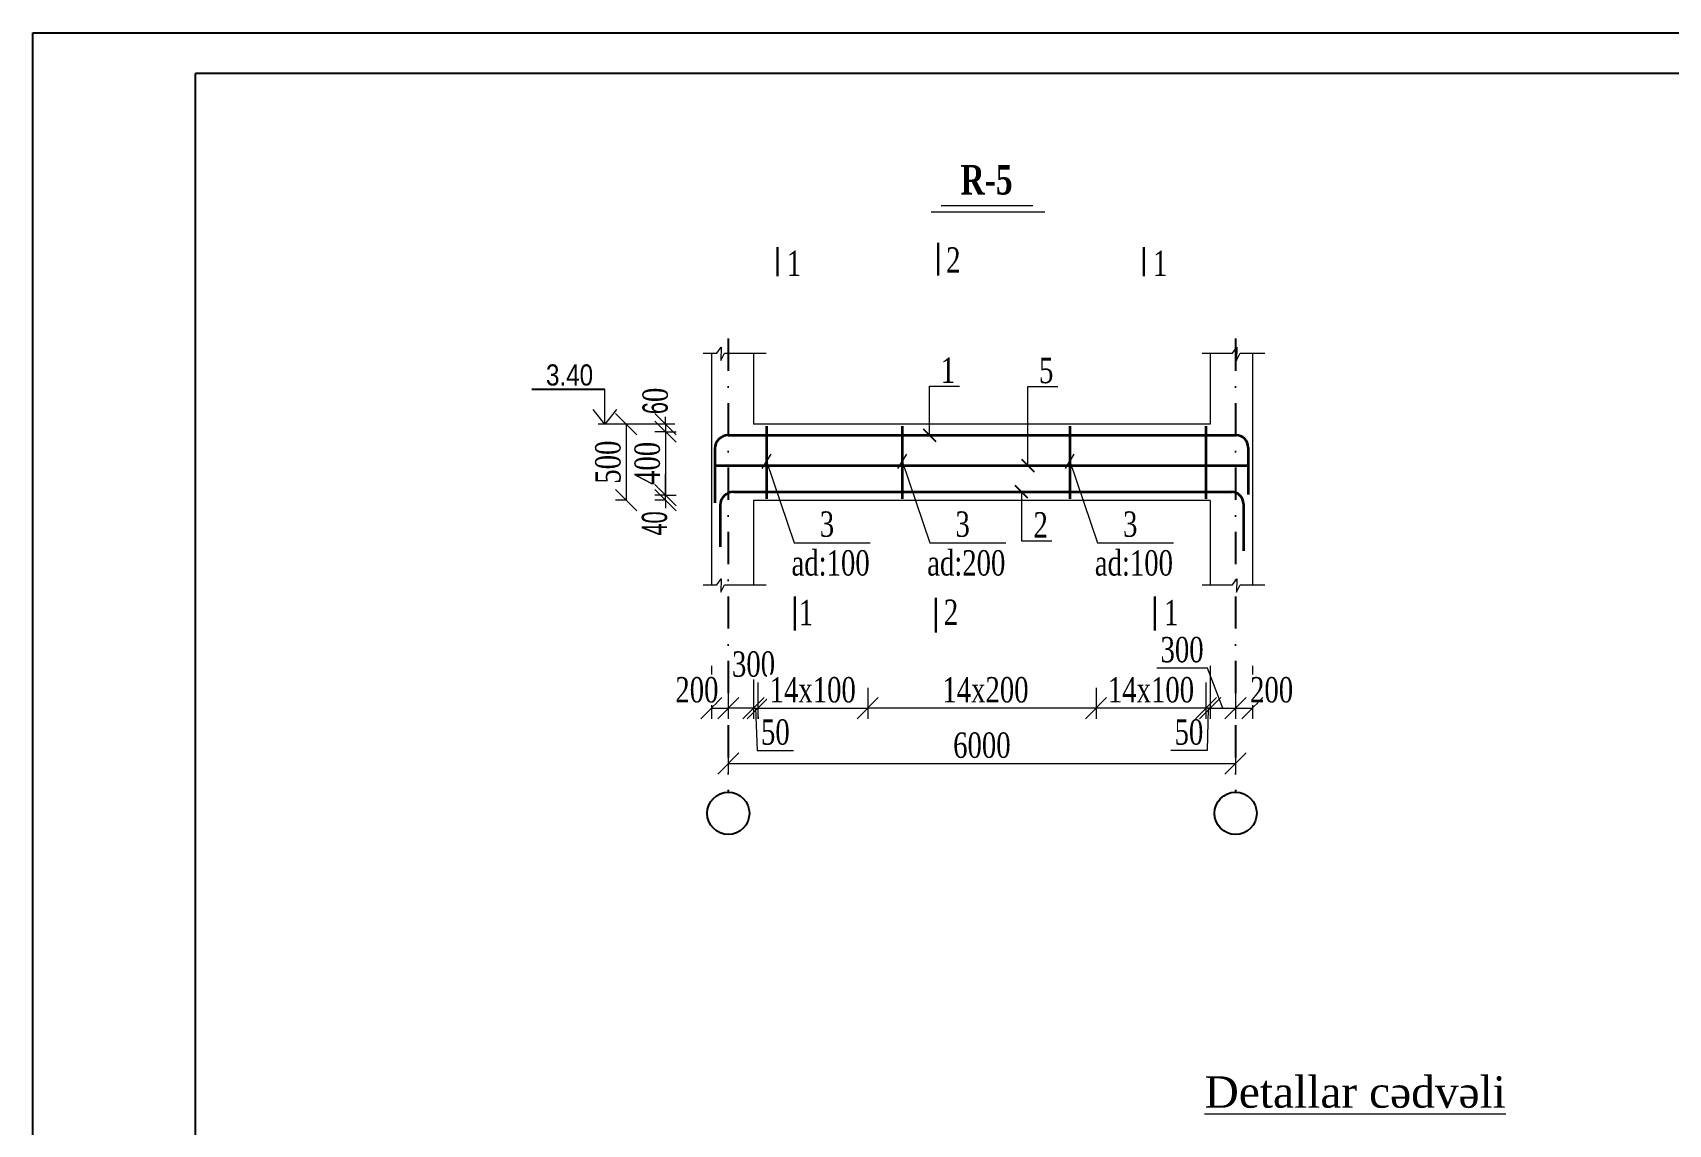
# Model space of a CAD drawing. Header units: millimetres. Extents: x -149347 to 251215, y -2929184 to -2541447.
# Drawn here: x 67574 to 86920, y -2751626 to -2738716 of the extents above; entities that cross this region are included whole.
import ezdxf

# ---------------------------------------------------------------- set-up
doc = ezdxf.new("R2010")
doc.units = ezdxf.units.MM
doc.linetypes.add('DASHDOTX2', pattern=[50.8, 25.4, -12.7, 0, -12.7])
doc.layers.add('APS_MADEIRA', color=35, linetype='Continuous', lineweight=15)
doc.styles.add('400', font='times.ttf', dxfattribs={"width": 0.75, "height": 300})
doc.styles.add('style1', font='A3TI(LA).TTF', dxfattribs={"height": 400})
doc.styles.add('style6', font='ARIALN.TTF', dxfattribs={"height": 300})
doc.styles.add('Times New  Roman', font='times.ttf')
doc.dimstyles.new('DIM_100', dxfattribs={"dimscale": 100, "dimtxt": 250, "dimasz": 2.5, "dimexe": 1.25, "dimexo": 0.625, "dimtad": 1, "dimdec": 0, "dimtxsty": 'style1', "dimblk": 'OBLIQUE', "dimcen": 2.5, "dimdle": 1.25, "dimclrd": 251, "dimclre": 251, "dimaunit": 1, "dimadec": 3, "dimazin": 0, "dimtfac": 1, "dimtdec": 0, "dimtmove": 1, "dimatfit": 3, "dimfxl": 1.25, "dimlwd": 5, "dimlwe": 5, "dimarcsym": 0})
doc.dimstyles.new('tebriz', dxfattribs={"dimtxt": 280, "dimasz": 150, "dimexe": 150, "dimexo": 0.625, "dimgap": 65, "dimtad": 1, "dimdec": 0, "dimdsep": 32, "dimtxsty": 'Times New  Roman', "dimblk": 'OBLIQUE', "dimcen": 0, "dimdle": 150, "dimclrd": 7, "dimclre": 256, "dimclrt": 256, "dimadec": 0, "dimazin": 0, "dimtfac": 1, "dimtdec": 0, "dimtmove": 0, "dimatfit": 3, "dimldrblk": 'OBLIQUE', "dimfxl": 1, "dimtolj": 1, "dimlwd": 15, "dimlwe": 9, "dimarcsym": 0})

# ---------------------------------------------------------------- blocks, each defined once
blk = doc.blocks.new('_Oblique')
at = {"color": 0, "linetype": 'ByBlock', "lineweight": -2}
blk.add_line((-0.5, -0.5), (0.5, 0.5), dxfattribs=at)
blk = doc.blocks.new('*D649')
at = {"color": 251, "lineweight": 5, "ltscale": 50, "transparency": 16777216}
for p, q in [((81801, -2746204), (81801, -2746829)), ((82001, -2746204), (82001, -2746829))]:
    blk.add_line(p, q, dxfattribs=at)
at = {"color": 251, "linetype": 'ByBlock', "lineweight": 5, "ltscale": 50, "transparency": 16777216}
blk.add_line((81800, -2746704), (82003, -2746704), dxfattribs=at)
at = {"layer": 'Defpoints', "color": 0, "lineweight": 15, "ltscale": 50, "transparency": 16777216}
for p in [(81801, -2745793), (82001, -2745793)]:
    blk.add_point(p, dxfattribs=at)
at = {"color": 0, "lineweight": 15, "ltscale": 50, "transparency": 16777216, "insert": (82228, -2746489), "char_height": 300, "attachment_point": 5, "style": '400', "bg_fill": 3, "box_fill_scale": 1.1, "bg_fill_color": 9, "bg_fill_true_color": 13158600, "bg_fill_transparency": 0}
blk.add_mtext('{\\fTimes New Roman|b0|i0|c238|p18;2}00', dxfattribs=at)
at = {"layer": 'Defpoints', "color": 0, "lineweight": 15, "ltscale": 50, "transparency": 16777216}
blk.add_point((82001, -2746704), dxfattribs=at)
at = {"color": 251, "lineweight": 5, "ltscale": 50, "transparency": 16777216, "xscale": 250, "yscale": 250, "zscale": 250, "rotation": 180}
blk.add_blockref('_Oblique', (81801, -2746704), dxfattribs=at)
at = {"color": 251, "lineweight": 5, "ltscale": 50, "transparency": 16777216, "xscale": 250, "yscale": 250, "zscale": 250}
blk.add_blockref('_Oblique', (82001, -2746704), dxfattribs=at)
blk = doc.blocks.new('*D650')
at = {"color": 251, "lineweight": 5, "ltscale": 50, "transparency": 16777216}
for p, q in [((74595, -2743345), (74469, -2743345)), ((74595, -2744245), (74469, -2744245))]:
    blk.add_line(p, q, dxfattribs=at)
at = {"color": 251, "linetype": 'ByBlock', "lineweight": 5, "ltscale": 50, "transparency": 16777216}
blk.add_line((74594, -2743344), (74594, -2744246), dxfattribs=at)
at = {"layer": 'Defpoints', "color": 0, "lineweight": 15, "ltscale": 50, "transparency": 16777216}
for p in [(75686, -2743345), (74594, -2744245), (75270, -2744245)]:
    blk.add_point(p, dxfattribs=at)
at = {"color": 0, "lineweight": 15, "ltscale": 50, "transparency": 16777216, "insert": (74379, -2743795), "char_height": 300, "attachment_point": 5, "rotation": 90, "style": '400', "bg_fill": 3, "box_fill_scale": 1.1, "bg_fill_color": 9, "bg_fill_true_color": 13158600, "bg_fill_transparency": 0}
blk.add_mtext('500', dxfattribs=at)
at = {"color": 251, "lineweight": 5, "ltscale": 50, "transparency": 16777216, "xscale": 250, "yscale": 250, "zscale": 250}
for p, rotation in [((74594, -2743345), 90), ((74594, -2744245), 270)]:
    blk.add_blockref('_Oblique', p, dxfattribs=dict(at, rotation=rotation))
blk = doc.blocks.new('*D841')
at = {"color": 251, "linetype": 'ByBlock', "lineweight": 5, "ltscale": 50, "transparency": 16777216}
for p, q in [((75059, -2743345), (75059, -2743095)), ((75059, -2743435), (75059, -2743685))]:
    blk.add_line(p, q, dxfattribs=at)
at = {"color": 251, "lineweight": 5, "ltscale": 50, "transparency": 16777216}
for p, q in [((75061, -2743345), (74934, -2743345)), ((75061, -2743435), (74934, -2743435))]:
    blk.add_line(p, q, dxfattribs=at)
at = {"layer": 'Defpoints', "color": 0, "lineweight": 15, "ltscale": 50, "transparency": 16777216}
for p in [(75059, -2743435), (75354, -2743435), (75459, -2743345)]:
    blk.add_point(p, dxfattribs=at)
at = {"color": 0, "lineweight": 15, "ltscale": 50, "transparency": 16777216, "insert": (74938, -2743071), "char_height": 300, "attachment_point": 5, "rotation": 90, "style": '400', "bg_fill": 3, "box_fill_scale": 1.1, "bg_fill_color": 9, "bg_fill_true_color": 13158600, "bg_fill_transparency": 0}
blk.add_mtext('{\\fArial Narrow|b0|i0|c238|p34;6}0', dxfattribs=at)
at = {"color": 251, "linetype": 'ByBlock', "lineweight": 5, "ltscale": 50, "transparency": 16777216}
blk.add_line((75059, -2743345), (75059, -2743435), dxfattribs=at)
at = {"color": 251, "lineweight": 5, "ltscale": 50, "transparency": 16777216, "xscale": 250, "yscale": 250, "zscale": 250}
for p, rotation in [((75059, -2743345), 270), ((75059, -2743435), 90)]:
    blk.add_blockref('_Oblique', p, dxfattribs=dict(at, rotation=rotation))
blk = doc.blocks.new('*D842')
at = {"color": 251, "linetype": 'ByBlock', "lineweight": 5, "ltscale": 50, "transparency": 16777216}
for p, q in [((75059, -2744186), (75059, -2743936)), ((75059, -2744245), (75059, -2744495))]:
    blk.add_line(p, q, dxfattribs=at)
at = {"color": 251, "lineweight": 5, "ltscale": 50, "transparency": 16777216}
for p, q in [((75061, -2744186), (74934, -2744186)), ((75061, -2744245), (74934, -2744245))]:
    blk.add_line(p, q, dxfattribs=at)
at = {"layer": 'Defpoints', "color": 0, "lineweight": 15, "ltscale": 50, "transparency": 16777216}
for p in [(75059, -2744186), (75270, -2744245), (75282, -2744186)]:
    blk.add_point(p, dxfattribs=at)
at = {"color": 0, "lineweight": 15, "ltscale": 50, "transparency": 16777216, "insert": (74930, -2744520), "char_height": 300, "attachment_point": 5, "rotation": 90, "style": '400', "bg_fill": 3, "box_fill_scale": 1.1, "bg_fill_color": 9, "bg_fill_true_color": 13158600, "bg_fill_transparency": 0}
blk.add_mtext('{\\fArial Narrow|b0|i0|c238|p34;40}', dxfattribs=at)
at = {"color": 251, "linetype": 'ByBlock', "lineweight": 5, "ltscale": 50, "transparency": 16777216}
blk.add_line((75059, -2744245), (75059, -2744186), dxfattribs=at)
at = {"color": 251, "lineweight": 5, "ltscale": 50, "transparency": 16777216, "xscale": 250, "yscale": 250, "zscale": 250}
for p, rotation in [((75059, -2744186), 270), ((75059, -2744245), 90)]:
    blk.add_blockref('_Oblique', p, dxfattribs=dict(at, rotation=rotation))
blk = doc.blocks.new('*D663')
at = {"color": 251, "linetype": 'ByBlock', "lineweight": 5, "ltscale": 50, "transparency": 16777216}
blk.add_line((75059, -2743434), (75059, -2744187), dxfattribs=at)
at = {"color": 251, "lineweight": 5, "ltscale": 50, "transparency": 16777216}
for p, q in [((75059, -2743435), (75184, -2743435)), ((75059, -2744186), (75184, -2744186))]:
    blk.add_line(p, q, dxfattribs=at)
at = {"color": 0, "lineweight": 15, "ltscale": 50, "transparency": 16777216, "insert": (74844, -2743810), "char_height": 300, "attachment_point": 5, "rotation": 90, "style": '400', "bg_fill": 3, "box_fill_scale": 1.1, "bg_fill_color": 9, "bg_fill_true_color": 13158600, "bg_fill_transparency": 0}
blk.add_mtext('400', dxfattribs=at)
at = {"layer": 'Defpoints', "color": 0, "lineweight": 15, "ltscale": 50, "transparency": 16777216}
for p in [(75059, -2743435), (75059, -2744186), (75059, -2744186)]:
    blk.add_point(p, dxfattribs=at)
at = {"color": 251, "lineweight": 5, "ltscale": 50, "transparency": 16777216, "xscale": 250, "yscale": 250, "zscale": 250}
for p, rotation in [((75059, -2743435), 90), ((75059, -2744186), 270)]:
    blk.add_blockref('_Oblique', p, dxfattribs=dict(at, rotation=rotation))
blk = doc.blocks.new('*D843')
at = {"color": 251, "lineweight": 5, "ltscale": 50, "transparency": 16777216}
for p, q in [((81501, -2746204), (81501, -2746829)), ((81801, -2746204), (81801, -2746829))]:
    blk.add_line(p, q, dxfattribs=at)
at = {"color": 251, "linetype": 'ByBlock', "lineweight": 5, "ltscale": 50, "transparency": 16777216}
for p, q in [((81468, -2746230), (80870, -2746230)), ((81651, -2746704), (81468, -2746230)), ((81500, -2746704), (81803, -2746704))]:
    blk.add_line(p, q, dxfattribs=at)
at = {"layer": 'Defpoints', "color": 0, "lineweight": 15, "ltscale": 50, "transparency": 16777216}
for p in [(81801, -2746066), (81801, -2746704)]:
    blk.add_point(p, dxfattribs=at)
at = {"color": 251, "lineweight": 5, "ltscale": 50, "transparency": 16777216, "xscale": 250, "yscale": 250, "zscale": 250, "rotation": 180}
blk.add_blockref('_Oblique', (81501, -2746704), dxfattribs=at)
at = {"color": 251, "lineweight": 5, "ltscale": 50, "transparency": 16777216, "xscale": 250, "yscale": 250, "zscale": 250}
blk.add_blockref('_Oblique', (81801, -2746704), dxfattribs=at)
at = {"color": 0, "lineweight": 15, "ltscale": 50, "transparency": 16777216, "insert": (81169, -2746014), "char_height": 300, "attachment_point": 5, "style": '400', "bg_fill": 3, "box_fill_scale": 1.1, "bg_fill_color": 9, "bg_fill_true_color": 13158600, "bg_fill_transparency": 0}
blk.add_mtext('{\\fTimes New Roman|b0|i0|c238|p18;3}00', dxfattribs=at)
at = {"layer": 'Defpoints', "color": 0, "lineweight": 15, "ltscale": 50, "transparency": 16777216}
blk.add_point((81501, -2746078), dxfattribs=at)
blk = doc.blocks.new('*D664')
at = {"color": 251, "lineweight": 5, "ltscale": 50, "transparency": 16777216}
for p, q in [((75801, -2746204), (75801, -2746829)), ((76100, -2746204), (76100, -2746829))]:
    blk.add_line(p, q, dxfattribs=at)
at = {"color": 251, "linetype": 'ByBlock', "lineweight": 5, "ltscale": 50, "transparency": 16777216}
blk.add_line((76102, -2746704), (75800, -2746704), dxfattribs=at)
at = {"layer": 'Defpoints', "color": 0, "lineweight": 15, "ltscale": 50, "transparency": 16777216}
blk.add_point((75801, -2746704), dxfattribs=at)
at = {"color": 251, "lineweight": 5, "ltscale": 50, "transparency": 16777216, "xscale": 250, "yscale": 250, "zscale": 250, "rotation": 180}
blk.add_blockref('_Oblique', (75801, -2746704), dxfattribs=at)
at = {"color": 251, "lineweight": 5, "ltscale": 50, "transparency": 16777216, "xscale": 250, "yscale": 250, "zscale": 250}
blk.add_blockref('_Oblique', (76100, -2746704), dxfattribs=at)
at = {"color": 0, "lineweight": 15, "ltscale": 50, "transparency": 16777216, "insert": (76100, -2746185), "char_height": 300, "attachment_point": 5, "style": '400', "bg_fill": 3, "box_fill_scale": 1.1, "bg_fill_color": 9, "bg_fill_true_color": 13158600, "bg_fill_transparency": 0}
blk.add_mtext('{\\fTimes New Roman|b0|i0|c238|p18;3}00', dxfattribs=at)
at = {"layer": 'Defpoints', "color": 0, "lineweight": 15, "ltscale": 50, "transparency": 16777216}
for p in [(75801, -2745997), (76100, -2745997)]:
    blk.add_point(p, dxfattribs=at)
blk = doc.blocks.new('*D665')
at = {"color": 251, "lineweight": 5, "ltscale": 50, "transparency": 16777216}
for p, q in [((75601, -2746204), (75601, -2746829)), ((75801, -2746204), (75801, -2746829))]:
    blk.add_line(p, q, dxfattribs=at)
at = {"color": 251, "linetype": 'ByBlock', "lineweight": 5, "ltscale": 50, "transparency": 16777216}
blk.add_line((75600, -2746704), (75803, -2746704), dxfattribs=at)
at = {"layer": 'Defpoints', "color": 0, "lineweight": 15, "ltscale": 50, "transparency": 16777216}
for p in [(75801, -2745992), (75601, -2746066)]:
    blk.add_point(p, dxfattribs=at)
at = {"color": 0, "lineweight": 15, "ltscale": 50, "transparency": 16777216, "insert": (75430, -2746489), "char_height": 300, "attachment_point": 5, "style": '400', "bg_fill": 3, "box_fill_scale": 1.1, "bg_fill_color": 9, "bg_fill_true_color": 13158600, "bg_fill_transparency": 0}
blk.add_mtext('{\\fTimes New Roman|b0|i0|c238|p18;2}00', dxfattribs=at)
at = {"layer": 'Defpoints', "color": 0, "lineweight": 15, "ltscale": 50, "transparency": 16777216}
blk.add_point((75801, -2746704), dxfattribs=at)
at = {"color": 251, "lineweight": 5, "ltscale": 50, "transparency": 16777216, "xscale": 250, "yscale": 250, "zscale": 250, "rotation": 180}
blk.add_blockref('_Oblique', (75601, -2746704), dxfattribs=at)
at = {"color": 251, "lineweight": 5, "ltscale": 50, "transparency": 16777216, "xscale": 250, "yscale": 250, "zscale": 250}
blk.add_blockref('_Oblique', (75801, -2746704), dxfattribs=at)
blk = doc.blocks.new('*D666')
at = {"color": 251, "lineweight": 5, "ltscale": 50, "transparency": 16777216}
for p, q in [((76100, -2746400), (76100, -2746829)), ((76150, -2746400), (76150, -2746829))]:
    blk.add_line(p, q, dxfattribs=at)
at = {"color": 251, "linetype": 'ByBlock', "lineweight": 5, "ltscale": 50, "transparency": 16777216}
for p, q in [((76100, -2746704), (75850, -2746704)), ((76100, -2746704), (76150, -2746704)), ((76100, -2746704), (76150, -2746704)), ((76125, -2746704), (76143, -2747204)), ((76150, -2746704), (76400, -2746704)), ((76143, -2747204), (76573, -2747204))]:
    blk.add_line(p, q, dxfattribs=at)
at = {"layer": 'Defpoints', "color": 0, "lineweight": 15, "ltscale": 50, "transparency": 16777216}
for p in [(76100, -2746338), (76150, -2746338), (76150, -2746704)]:
    blk.add_point(p, dxfattribs=at)
at = {"color": 0, "lineweight": 15, "ltscale": 50, "transparency": 16777216, "insert": (76358, -2746989), "char_height": 300, "attachment_point": 5, "style": '400', "bg_fill": 3, "box_fill_scale": 1.1, "bg_fill_color": 9, "bg_fill_true_color": 13158600, "bg_fill_transparency": 0}
blk.add_mtext('50', dxfattribs=at)
at = {"color": 251, "lineweight": 5, "ltscale": 50, "transparency": 16777216, "xscale": 250, "yscale": 250, "zscale": 250}
blk.add_blockref('_Oblique', (76100, -2746704), dxfattribs=at)
at = {"color": 251, "lineweight": 5, "ltscale": 50, "transparency": 16777216, "xscale": 250, "yscale": 250, "zscale": 250, "rotation": 180}
blk.add_blockref('_Oblique', (76150, -2746704), dxfattribs=at)
blk = doc.blocks.new('*D667')
at = {"color": 251, "lineweight": 5, "ltscale": 50, "transparency": 16777216}
for p, q in [((81451, -2746400), (81451, -2746829)), ((81501, -2746400), (81501, -2746829))]:
    blk.add_line(p, q, dxfattribs=at)
at = {"color": 251, "linetype": 'ByBlock', "lineweight": 5, "ltscale": 50, "transparency": 16777216}
for p, q in [((81451, -2746704), (81201, -2746704)), ((81501, -2746704), (81451, -2746704)), ((81501, -2746704), (81451, -2746704)), ((81476, -2746704), (81465, -2747204)), ((81501, -2746704), (81751, -2746704)), ((81465, -2747204), (81036, -2747204))]:
    blk.add_line(p, q, dxfattribs=at)
at = {"layer": 'Defpoints', "color": 0, "lineweight": 15, "ltscale": 50, "transparency": 16777216}
for p in [(81451, -2746338), (81501, -2746338), (81451, -2746704)]:
    blk.add_point(p, dxfattribs=at)
at = {"color": 0, "lineweight": 15, "ltscale": 50, "transparency": 16777216, "insert": (81250, -2746989), "char_height": 300, "attachment_point": 5, "style": '400', "bg_fill": 3, "box_fill_scale": 1.1, "bg_fill_color": 9, "bg_fill_true_color": 13158600, "bg_fill_transparency": 0}
blk.add_mtext('50', dxfattribs=at)
at = {"color": 251, "lineweight": 5, "ltscale": 50, "transparency": 16777216, "xscale": 250, "yscale": 250, "zscale": 250}
blk.add_blockref('_Oblique', (81451, -2746704), dxfattribs=at)
at = {"color": 251, "lineweight": 5, "ltscale": 50, "transparency": 16777216, "xscale": 250, "yscale": 250, "zscale": 250, "rotation": 180}
blk.add_blockref('_Oblique', (81501, -2746704), dxfattribs=at)
blk = doc.blocks.new('*D668')
at = {"color": 251, "lineweight": 5, "ltscale": 50, "transparency": 16777216}
for p, q in [((75801, -2747142), (75801, -2747484)), ((81801, -2747142), (81801, -2747484))]:
    blk.add_line(p, q, dxfattribs=at)
at = {"color": 251, "linetype": 'ByBlock', "lineweight": 5, "ltscale": 50, "transparency": 16777216}
blk.add_line((75800, -2747359), (81803, -2747359), dxfattribs=at)
at = {"layer": 'Defpoints', "color": 0, "lineweight": 15, "ltscale": 50, "transparency": 16777216}
for p in [(75801, -2747080), (81801, -2747080), (81801, -2747359)]:
    blk.add_point(p, dxfattribs=at)
at = {"color": 251, "lineweight": 5, "ltscale": 50, "transparency": 16777216, "xscale": 250, "yscale": 250, "zscale": 250, "rotation": 180}
blk.add_blockref('_Oblique', (75801, -2747359), dxfattribs=at)
at = {"color": 251, "lineweight": 5, "ltscale": 50, "transparency": 16777216, "xscale": 250, "yscale": 250, "zscale": 250}
blk.add_blockref('_Oblique', (81801, -2747359), dxfattribs=at)
at = {"color": 0, "lineweight": 15, "ltscale": 50, "transparency": 16777216, "insert": (78801, -2747144), "char_height": 300, "attachment_point": 5, "style": '400', "bg_fill": 3, "box_fill_scale": 1.1, "bg_fill_color": 9, "bg_fill_true_color": 13158600, "bg_fill_transparency": 0}
blk.add_mtext('6000', dxfattribs=at)
blk = doc.blocks.new('mekteb')
at = {"color": 0, "lineweight": 25}
for p, q in [((99643, -1821466), (139843, -1821466)), ((99643, -1849866), (99643, -1821466))]:
    blk.add_line(p, q, dxfattribs=at)
at = {"color": 0, "lineweight": 25, "ltscale": 15}
for p in [(101643, -1849366), (139343, -1821966)]:
    blk.add_line(p, (101643, -1821966), dxfattribs=at)
blk = doc.blocks.new('*D816')
at = {"color": 251, "lineweight": 5, "ltscale": 50, "transparency": 16777216}
for p, q in [((76150, -2746463), (76150, -2746829)), ((77450, -2746463), (77450, -2746829))]:
    blk.add_line(p, q, dxfattribs=at)
at = {"color": 251, "linetype": 'ByBlock', "lineweight": 5, "ltscale": 50, "transparency": 16777216}
blk.add_line((76149, -2746704), (77452, -2746704), dxfattribs=at)
at = {"layer": 'Defpoints', "color": 0, "lineweight": 15, "ltscale": 50, "transparency": 16777216}
for p in [(76150, -2746400), (77450, -2746400), (77450, -2746704)]:
    blk.add_point(p, dxfattribs=at)
at = {"color": 251, "lineweight": 5, "ltscale": 50, "transparency": 16777216, "xscale": 250, "yscale": 250, "zscale": 250, "rotation": 180}
blk.add_blockref('_Oblique', (76150, -2746704), dxfattribs=at)
at = {"color": 251, "lineweight": 5, "ltscale": 50, "transparency": 16777216, "xscale": 250, "yscale": 250, "zscale": 250}
blk.add_blockref('_Oblique', (77450, -2746704), dxfattribs=at)
at = {"color": 0, "lineweight": 15, "ltscale": 50, "transparency": 16777216, "insert": (76800, -2746489), "char_height": 300, "attachment_point": 5, "style": '400', "bg_fill": 3, "box_fill_scale": 1.1, "bg_fill_color": 9, "bg_fill_true_color": 13158600, "bg_fill_transparency": 0}
blk.add_mtext('{\\fTimes New Roman|b0|i0|c238|p18;14x100}', dxfattribs=at)
blk = doc.blocks.new('*D817')
at = {"color": 251, "lineweight": 5, "ltscale": 50, "transparency": 16777216}
for p, q in [((80151, -2746463), (80151, -2746829)), ((81451, -2746463), (81451, -2746829))]:
    blk.add_line(p, q, dxfattribs=at)
at = {"color": 251, "linetype": 'ByBlock', "lineweight": 5, "ltscale": 50, "transparency": 16777216}
blk.add_line((81453, -2746704), (80150, -2746704), dxfattribs=at)
at = {"layer": 'Defpoints', "color": 0, "lineweight": 15, "ltscale": 50, "transparency": 16777216}
for p in [(80151, -2746400), (81451, -2746400), (80151, -2746704)]:
    blk.add_point(p, dxfattribs=at)
at = {"color": 251, "lineweight": 5, "ltscale": 50, "transparency": 16777216, "xscale": 250, "yscale": 250, "zscale": 250, "rotation": 180}
blk.add_blockref('_Oblique', (80151, -2746704), dxfattribs=at)
at = {"color": 251, "lineweight": 5, "ltscale": 50, "transparency": 16777216, "xscale": 250, "yscale": 250, "zscale": 250}
blk.add_blockref('_Oblique', (81451, -2746704), dxfattribs=at)
at = {"color": 0, "lineweight": 15, "ltscale": 50, "transparency": 16777216, "insert": (80801, -2746489), "char_height": 300, "attachment_point": 5, "style": '400', "bg_fill": 3, "box_fill_scale": 1.1, "bg_fill_color": 9, "bg_fill_true_color": 13158600, "bg_fill_transparency": 0}
blk.add_mtext('{\\fTimes New Roman|b0|i0|c238|p18;14x100}', dxfattribs=at)
blk = doc.blocks.new('*D818')
at = {"color": 251, "lineweight": 5, "ltscale": 50, "transparency": 16777216}
for p, q in [((77450, -2746463), (77450, -2746829)), ((80151, -2746463), (80151, -2746829))]:
    blk.add_line(p, q, dxfattribs=at)
at = {"color": 251, "linetype": 'ByBlock', "lineweight": 5, "ltscale": 50, "transparency": 16777216}
blk.add_line((80153, -2746704), (77449, -2746704), dxfattribs=at)
at = {"layer": 'Defpoints', "color": 0, "lineweight": 15, "ltscale": 50, "transparency": 16777216}
for p in [(77450, -2746400), (80151, -2746400), (77450, -2746704)]:
    blk.add_point(p, dxfattribs=at)
at = {"color": 251, "lineweight": 5, "ltscale": 50, "transparency": 16777216, "xscale": 250, "yscale": 250, "zscale": 250, "rotation": 180}
blk.add_blockref('_Oblique', (77450, -2746704), dxfattribs=at)
at = {"color": 251, "lineweight": 5, "ltscale": 50, "transparency": 16777216, "xscale": 250, "yscale": 250, "zscale": 250}
blk.add_blockref('_Oblique', (80151, -2746704), dxfattribs=at)
at = {"color": 0, "lineweight": 15, "ltscale": 50, "transparency": 16777216, "insert": (78801, -2746489), "char_height": 300, "attachment_point": 5, "style": '400', "bg_fill": 3, "box_fill_scale": 1.1, "bg_fill_color": 9, "bg_fill_true_color": 13158600, "bg_fill_transparency": 0}
blk.add_mtext('{\\fTimes New Roman|b0|i0|c238|p18; 14x200}', dxfattribs=at)

msp = doc.modelspace()

# ---------------------------------------------------------------- linework, layer by layer
at = {"lineweight": 9}
for p, q in [((78318.15783, -2740759.57833), (79404.40679, -2740759.57833)), ((78199.11724, -2740834.61571), (79545.76758, -2740834.61571))]:
    msp.add_line(p, q, dxfattribs=at)
at = {"color": 7, "lineweight": 30, "ltscale": 15}
for p, q in [((76384.52849, -2741254.17586), (76384.52849, -2741480.32866)), ((76384.52849, -2741254.17586), (76384.52849, -2741596.61374)), ((78282.33505, -2741200.12984), (78282.33505, -2741426.28264)), ((78282.33505, -2741200.12984), (78282.33505, -2741586.75199)), ((80715.2335, -2741254.17586), (80715.2335, -2741480.32866)), ((80715.2335, -2741254.17586), (80715.2335, -2741596.61374)), ((76586.71613, -2745385.05073), (76586.71613, -2745785.55386)), ((78255.15965, -2745398.89461), (78255.15965, -2745807.98161))]:
    msp.add_line(p, q, dxfattribs=at)
at = {"color": 252, "linetype": 'DASHDOTX2', "ltscale": 15, "true_color": 0xa97986}
for p, q in [((75801.47452, -2742334.57187), (75801.47452, -2747698.46236)), ((81801.47452, -2742334.57187), (81801.47452, -2747698.46236))]:
    msp.add_line(p, q, dxfattribs=at)
at = {"color": 7, "lineweight": 15}
for p, q in [((75601.30322, -2742505.85826), (75601.47452, -2745247.19046)), ((76100.47452, -2742505.85826), (76100.47452, -2743346.52297)), ((81501.47166, -2742505.85826), (81501.47166, -2743346.41894)), ((82001.47452, -2742505.85826), (82001.47452, -2745247.19046)), ((77403.80056, -2743346.41894), (76100.47452, -2743346.52297)), ((81501.47166, -2743346.41894), (77403.80056, -2743346.41894)), ((76201.05968, -2743870.31015), (76306.7575, -2743699.34362)), ((77805.86461, -2743870.31015), (77911.56243, -2743699.34362)), ((79788.57627, -2743870.31015), (79894.27409, -2743699.34362)), ((76715.33387, -2744247.19046), (76100.47452, -2744247.19046)), ((76100.47452, -2744247.19046), (76100.47452, -2745247.19046)), ((77419.22445, -2744247.19046), (76715.33387, -2744247.19046)), ((81501.47166, -2744247.19046), (77419.22445, -2744247.19046)), ((81501.47166, -2744247.19046), (81501.47166, -2745247.19046)), ((82001.47452, -2744247.19046), (82001.47452, -2744780.52328))]:
    msp.add_line(p, q, dxfattribs=at)
at = {"color": 7}
msp.add_line((73478.88156, -2742933.51184), (74340.72448, -2742933.51184), dxfattribs=at)
at = {"color": 7, "lineweight": 35}
for p, q in [((75801.47452, -2743476.43867), (76699.90999, -2743476.43867)), ((76253.90859, -2743370.52925), (76253.90859, -2744228.42455)), ((76699.90999, -2743476.43867), (77403.80056, -2743476.43867)), ((77403.80056, -2743476.43867), (81807.77114, -2743476.43867)), ((77858.71352, -2743370.52925), (77858.71352, -2744228.42455)), ((79841.42518, -2743370.52925), (79841.42518, -2744228.42455)), ((81451.47166, -2743370.52925), (81451.47166, -2744228.42455)), ((81451.47166, -2743515.05093), (81451.47166, -2744073.19174)), ((81451.47166, -2743565.72339), (81451.47166, -2744016.32298)), ((81951.47452, -2743620.14205), (81951.47452, -2744176.43867)), ((75864.84192, -2744145.40677), (76715.33387, -2744145.40677)), ((76715.33387, -2744145.40677), (77419.22445, -2744145.40677)), ((77419.22445, -2744145.40677), (81765.27611, -2744145.40677)), ((81895.88005, -2744289.11015), (81895.88005, -2744845.40677))]:
    msp.add_line(p, q, dxfattribs=at)
at = {"color": 7, "lineweight": 15}
for points in [[(75505.49157, -2742505.85826), (75667.21889, -2742505.85826), (75716.38958, -2742433.60475), (75711.13613, -2742592.98117), (75755.8729, -2742505.85826), (76249.64351, -2742505.85826)], [(81405.4887, -2742505.85826), (81767.21603, -2742505.85826), (81816.38672, -2742433.60475), (81811.13327, -2742592.98117), (81855.87004, -2742505.85826), (82149.64065, -2742505.85826)], [(76253.90859, -2743784.82689), (76253.90859, -2743784.82689), (76579.52937, -2744751.06014), (77480.31797, -2744751.06014)], [(77858.71352, -2743784.82689), (77858.71352, -2743784.82689), (78184.33431, -2744751.06014), (79085.12291, -2744751.06014)], [(79841.42518, -2743784.82689), (79841.42518, -2743784.82689), (80167.04597, -2744751.06014), (81067.83457, -2744751.06014)], [(75505.49157, -2745247.16347), (75667.21889, -2745247.16347), (75716.38958, -2745174.90997), (75711.13613, -2745334.28638), (75755.8729, -2745247.16347), (76249.64351, -2745247.16347)], [(81405.4887, -2745247.16347), (81767.21603, -2745247.16347), (81816.38672, -2745174.90997), (81811.13327, -2745334.28638), (81855.87004, -2745247.16347), (82149.64065, -2745247.16347)]]:
    msp.add_lwpolyline(points, dxfattribs=at)
for centre in [(75801.47452, -2747948.28677), (81801.47452, -2747948.28677)]:
    msp.add_circle(centre, 249.82441)
at = {"layer": 'APS_MADEIRA', "color": 7, "lineweight": 15, "ltscale": 25}
msp.add_line((75170.09328, -2743345.44668), (74260.20268, -2743345.44668), dxfattribs=at)
at = {"layer": 'APS_MADEIRA', "color": 7, "lineweight": 35, "ltscale": 25}
for centre in [(81807.77114, -2743620.14205), (81752.17667, -2744289.11015)]:
    msp.add_arc(centre, 143.70338, 0, 90, dxfattribs=at)

# ---------------------------------------------------------------- texts
at = {"insert": (78547.61322, -2740279.60795), "char_height": 350, "width": 263.5904201, "attachment_point": 1, "style": '400'}
msp.add_mtext('{\\fTimes New Roman|b1|i0|c204|p18;R-\\fTimes New Roman|b1|i0|c238|p18;5}', dxfattribs=at)
at = {"char_height": 300, "attachment_point": 1, "style": '400'}
for s, insert in [('1', (76493.81735, -2741292.76141)), ('2', (78378.60118, -2741253.75525)), ('1', (80824.52236, -2741292.76141)), ('1', (78314.01596, -2742557.20129)), ('{\\fTimes New Roman|b0|i0|c238|p18;5}', (79476.88871, -2742560.59942)), ('3', (76883.52465, -2744377.59578)), ('3', (78488.32959, -2744377.59578)), ('2', (79411.60806, -2744386.30703)), ('3', (80471.04125, -2744377.59578)), ('{\\fTimes New Roman|b0|i0|c238|p18;ad:100}', (76548.79946, -2744836.53458)), ('{\\fTimes New Roman|b0|i0|c238|p18;ad:}2{\\fTimes New Roman|b0|i0|c238|p18;00}', (78153.60439, -2744836.53458)), ('{\\fTimes New Roman|b0|i0|c238|p18;ad:100}', (80136.31605, -2744836.53458))]:
    msp.add_mtext_dynamic_manual_height_columns(s, width=263.5904201, gutter_width=12.5, heights=[0], dxfattribs=dict(at, insert=insert))
at = {"lineweight": 9, "insert": (73644.66786, -2742638.90414), "char_height": 250, "width": 23109.777632, "attachment_point": 1, "style": 'style6'}
msp.add_mtext('3.{\\fArial Narrow|b0|i0|c238|p34;40}', dxfattribs=at)
at = {"color": 7, "lineweight": 15, "ltscale": 50, "char_height": 300, "attachment_point": 1, "style": '400'}
for s, insert in [('1', (76635.94382, -2745423.63628)), ('2', (78351.42579, -2745420.32536))]:
    msp.add_mtext_dynamic_manual_height_columns(s, width=263.5904201, gutter_width=12.5, heights=[0], dxfattribs=dict(at, insert=insert))
at = {"color": 7, "lineweight": 5, "ltscale": 15, "insert": (81434.9443, -2751058.63561), "char_height": 371.2475441, "width": 5714.8003644, "attachment_point": 1, "style": 'Times New  Roman'}
msp.add_mtext('{\\fTimes New Roman|b0|i0|c238|p18;\\LDetallar cədvəli}', dxfattribs=at)

# ---------------------------------------------------------------- leaders
at = {"color": 2, "lineweight": 15, "ltscale": 15}
for points in [[(78180.93823, -2743476.43867), (78180.93823, -2742895.94675), (78537.70989, -2742895.94675)], [(79343.81098, -2743836.00359), (79343.81098, -2742899.34487), (79700.58264, -2742899.34487)], [(79270.602, -2744145.40677), (79270.602, -2744725.89869), (79627.37367, -2744725.89869)]]:
    msp.add_leader(points, dimstyle='tebriz', dxfattribs=at)

# ---------------------------------------------------------------- next in the draw order: dimensions: what is measured, and where the dimension line sits
at = {"color": 7, "lineweight": 15, "ltscale": 50}
for base, p1, p2, angle, text, override, picture, middle in [((74594.11923, -2744245.20547), (75686.28312, -2743345.44668), (75270.42881, -2744245.20547), 90, '500', {"dimscale": 1, "dimtxt": 300, "dimasz": 250, "dimexe": 125, "dimexo": 62.5, "dimgap": 62.5, "dimtxsty": '400', "dimcen": 250, "dimfxlon": 1, "dimtfill": 1, "dimtfillclr": 256, "dimarcsym": 1}, '*D650', (74594.11923, -2743795.32608)), ((75801.47452, -2746704.05458), (76100.47452, -2745997.2803), (75801.47452, -2745997.2803), 180, '{\\fTimes New Roman|b0|i0|c238|p18;3}00', {"dimscale": 1, "dimtxt": 300, "dimasz": 250, "dimexe": 125, "dimexo": 62.5, "dimgap": 62.5, "dimtxsty": '400', "dimcen": 250, "dimfxl": 500, "dimfxlon": 1, "dimtfill": 1, "dimtfillclr": 256, "dimarcsym": 1}, '*D664', (76100.47452, -2746400.39066))]:
    dim = msp.add_linear_dim(base=base, p1=p1, p2=p2, angle=angle, text=text, dimstyle='DIM_100', override=override, dxfattribs=at)
    dim.commit()
    dim.dimension.update_dxf_attribs({"geometry": picture, "text_midpoint": middle, "dimtype": 160})
dim = msp.add_linear_dim(base=(82001.47452, -2746704.05458), p1=(81801.47452, -2745793.03354), p2=(82001.47452, -2745793.03354), text='{\\fTimes New Roman|b0|i0|c238|p18;2}00', dimstyle='DIM_100', override={"dimscale": 1, "dimtxt": 300, "dimasz": 250, "dimexe": 125, "dimexo": 62.5, "dimgap": 62.5, "dimtxsty": '400', "dimcen": 250, "dimfxl": 500, "dimfxlon": 1, "dimtfill": 1, "dimtfillclr": 256, "dimarcsym": 1}, dxfattribs=at)
dim.commit()
dim.dimension.update_dxf_attribs({"geometry": '*D649', "text_midpoint": (82227.71465, -2746704.05458), "dimtype": 160})

# ---------------------------------------------------------------- next in the draw order: linework, layer by layer
at = {"color": 7, "lineweight": 35}
for p, q in [((75642.52325, -2743635.38965), (75642.52325, -2744276.43867)), ((75705.89065, -2744304.35774), (75705.89065, -2744795.40677))]:
    msp.add_line(p, q, dxfattribs=at)
at = {"color": 7, "lineweight": 15}
for points in [[(74340.72448, -2743345.44668), (74340.72448, -2742933.51184)], [(74478.89739, -2743171.62449), (74340.72448, -2743345.44668), (74202.55157, -2743171.62449)]]:
    msp.add_lwpolyline(points, dxfattribs=at)
at = {"color": 7, "lineweight": 35}
msp.add_lwpolyline([(75642.52325, -2743836.00359), (81951.47452, -2743836.00359)], dxfattribs=at)
at = {"layer": 'APS_MADEIRA', "color": 7, "lineweight": 35, "ltscale": 25}
for centre in [(75801.47452, -2743635.38965), (75864.84192, -2744304.35774)]:
    msp.add_arc(centre, 158.95098, 90, 180, dxfattribs=at)

# ---------------------------------------------------------------- next in the draw order: dimensions: what is measured, and where the dimension line sits
at = {"color": 7, "lineweight": 15, "ltscale": 50}
for base, p1, p2, text, picture, middle in [((75059.47102, -2743435.44668), (75458.79164, -2743345.44668), (75354.13495, -2743435.44668), '{\\fArial Narrow|b0|i0|c238|p34;6}0', '*D841', (75153.81092, -2743071.25371)), ((75059.47102, -2744185.54123), (75270.42881, -2744245.20547), (75281.59115, -2744185.54123), '{\\fArial Narrow|b0|i0|c238|p34;40}', '*D842', (75146.05572, -2744520.21423))]:
    dim = msp.add_linear_dim(base=base, p1=p1, p2=p2, angle=90, text=text, dimstyle='DIM_100', override={"dimscale": 1, "dimtxt": 300, "dimasz": 250, "dimexe": 125, "dimexo": 62.5, "dimgap": 62.5, "dimtxsty": '400', "dimcen": 250, "dimfxlon": 1, "dimtfill": 1, "dimtfillclr": 256, "dimarcsym": 1}, dxfattribs=at)
    dim.commit()
    dim.dimension.update_dxf_attribs({"geometry": picture, "text_midpoint": middle, "dimtype": 160})
for base, p1, p2, text, picture, middle in [((81801.47452, -2746704.05458), (81501.47166, -2746078.03094), (81801.47452, -2746066.32559), '{\\fTimes New Roman|b0|i0|c238|p18;3}00', '*D843', (81405.94201, -2746229.53974)), ((75801.47452, -2746704.05458), (75601.47452, -2746066.32559), (75801.47452, -2745992.02434), '{\\fTimes New Roman|b0|i0|c238|p18;2}00', '*D665', (75429.84918, -2746704.05458))]:
    dim = msp.add_linear_dim(base=base, p1=p1, p2=p2, text=text, dimstyle='DIM_100', override={"dimscale": 1, "dimtxt": 300, "dimasz": 250, "dimexe": 125, "dimexo": 62.5, "dimgap": 62.5, "dimtxsty": '400', "dimcen": 250, "dimfxl": 500, "dimfxlon": 1, "dimtfill": 1, "dimtfillclr": 256, "dimarcsym": 1}, dxfattribs=at)
    dim.commit()
    dim.dimension.update_dxf_attribs({"geometry": picture, "text_midpoint": middle, "dimtype": 160})

# ---------------------------------------------------------------- next in the draw order: linework, layer by layer
at = {"color": 7, "lineweight": 30, "ltscale": 15}
msp.add_line((80845.90114, -2745385.05073), (80845.90114, -2745785.55386), dxfattribs=at)

# ---------------------------------------------------------------- next in the draw order: texts
at = {"color": 7, "lineweight": 15, "ltscale": 50, "insert": (80955.19, -2745423.63628), "char_height": 300, "attachment_point": 1, "style": '400'}
msp.add_mtext_dynamic_manual_height_columns('1', width=263.5904201, gutter_width=12.5, heights=[0], dxfattribs=at)

# ---------------------------------------------------------------- next in the draw order: dimensions: what is measured, and where the dimension line sits
at = {"color": 7, "lineweight": 15, "ltscale": 50}
for base, p1, p2, angle, text, override, picture, middle in [((75059.47102, -2744185.54123), (75059.47102, -2743435.44668), (75059.47102, -2744185.54123), 90, '400', {"dimscale": 1, "dimtxt": 300, "dimasz": 250, "dimexe": 125, "dimexo": 62.5, "dimgap": 62.5, "dimtxsty": '400', "dimcen": 250, "dimfxlon": 1, "dimtfill": 1, "dimtfillclr": 256, "dimarcsym": 1}, '*D663', (75059.47102, -2743810.49396)), ((81451.47166, -2746704.05458), (81501.47166, -2746337.89066), (81451.47166, -2746337.89066), 180, '50', {"dimscale": 1, "dimtxt": 300, "dimasz": 250, "dimexe": 125, "dimexo": 62.5, "dimgap": 62.5, "dimtxsty": '400', "dimcen": 250, "dimfxl": 500, "dimfxlon": 1, "dimtfill": 1, "dimtfillclr": 256, "dimarcsym": 1}, '*D667', (81402.71395, -2747204.05458))]:
    dim = msp.add_linear_dim(base=base, p1=p1, p2=p2, angle=angle, text=text, dimstyle='DIM_100', override=override, dxfattribs=at)
    dim.commit()
    dim.dimension.update_dxf_attribs({"geometry": picture, "text_midpoint": middle, "dimtype": 160})
dim = msp.add_linear_dim(base=(76150.47452, -2746704.05458), p1=(76100.47452, -2746337.89066), p2=(76150.47452, -2746337.89066), text='50', dimstyle='DIM_100', override={"dimscale": 1, "dimtxt": 300, "dimasz": 250, "dimexe": 125, "dimexo": 62.5, "dimgap": 62.5, "dimtxsty": '400', "dimcen": 250, "dimfxl": 500, "dimfxlon": 1, "dimtfill": 1, "dimtfillclr": 256, "dimarcsym": 1}, dxfattribs=at)
dim.commit()
dim.dimension.update_dxf_attribs({"geometry": '*D666', "text_midpoint": (76205.60948, -2747204.05458), "dimtype": 160})

# ---------------------------------------------------------------- next in the draw order: dimensions: what is measured, and where the dimension line sits
dim = msp.add_linear_dim(base=(81801.47452, -2747359.26506), p1=(75801.47452, -2747079.60559), p2=(81801.47452, -2747079.60559), dimstyle='DIM_100', override={"dimscale": 1, "dimtxt": 300, "dimasz": 250, "dimexe": 125, "dimexo": 62.5, "dimgap": 62.5, "dimtxsty": '400', "dimcen": 250, "dimfxl": 500, "dimfxlon": 1, "dimtfill": 1, "dimtfillclr": 256, "dimarcsym": 1}, dxfattribs=at)
dim.commit()
dim.dimension.update_dxf_attribs({"geometry": '*D668', "text_midpoint": (78801.47452, -2747144.16953)})

# ---------------------------------------------------------------- next in the draw order: block references
at = {"lineweight": 15, "xscale": 0.962501317234829, "yscale": 0.962501317234829, "zscale": 0.962501317234829}
msp.add_blockref('mekteb', (-28332.96186, -985552.9981), dxfattribs=at)

# ---------------------------------------------------------------- next in the draw order: dimensions: what is measured, and where the dimension line sits
at = {"color": 7, "lineweight": 15, "ltscale": 50}
for base, p1, p2, picture, middle in [((77450.47452, -2746704.05458), (76150.47452, -2746400.39066), (77450.47452, -2746400.39066), '*D816', (76800.47452, -2746488.95905)), ((80151.47166, -2746704.05458), (81451.47166, -2746400.39066), (80151.47166, -2746400.39066), '*D817', (80801.47166, -2746488.95905))]:
    dim = msp.add_linear_dim(base=base, p1=p1, p2=p2, text='{\\fTimes New Roman|b0|i0|c238|p18;14x100}', dimstyle='DIM_100', override={"dimscale": 1, "dimtxt": 300, "dimasz": 250, "dimexe": 125, "dimexo": 62.5, "dimgap": 62.5, "dimtxsty": '400', "dimcen": 250, "dimfxl": 500, "dimfxlon": 1, "dimtfill": 1, "dimtfillclr": 256, "dimarcsym": 1}, dxfattribs=at)
    dim.commit()
    dim.dimension.update_dxf_attribs({"geometry": picture, "text_midpoint": middle})

# ---------------------------------------------------------------- next in the draw order: dimensions: what is measured, and where the dimension line sits
dim = msp.add_linear_dim(base=(77450.47452, -2746704.05458), p1=(80151.47166, -2746400.39066), p2=(77450.47452, -2746400.39066), text='{\\fTimes New Roman|b0|i0|c238|p18; 14x200}', dimstyle='DIM_100', override={"dimscale": 1, "dimtxt": 300, "dimasz": 250, "dimexe": 125, "dimexo": 62.5, "dimgap": 62.5, "dimtxsty": '400', "dimcen": 250, "dimfxl": 500, "dimfxlon": 1, "dimtfill": 1, "dimtfillclr": 256, "dimarcsym": 1}, dxfattribs=at)
dim.commit()
dim.dimension.update_dxf_attribs({"geometry": '*D818', "text_midpoint": (78800.97309, -2746488.95905)})

doc.saveas('drawing.dxf')
